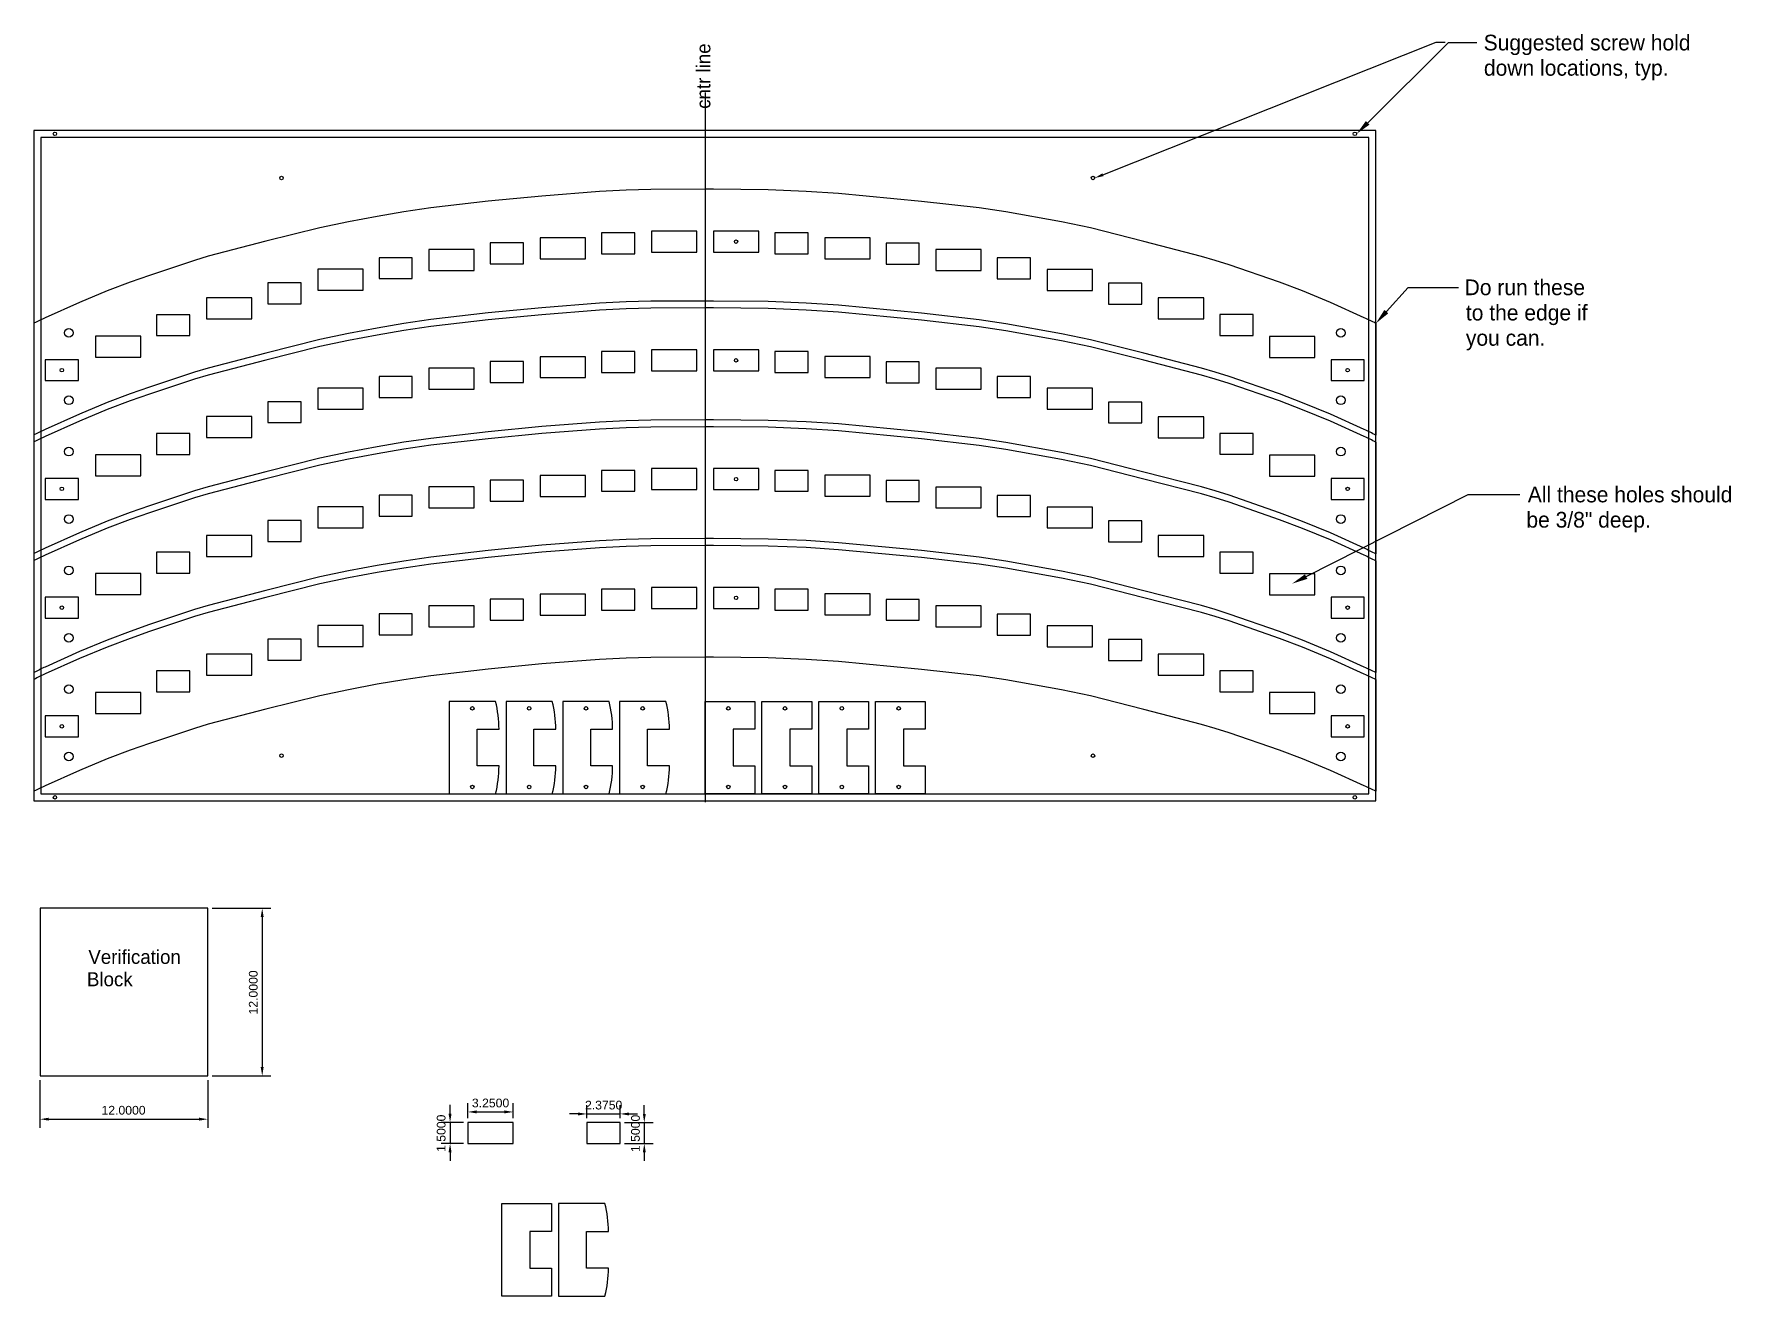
# Model space of a CAD drawing. Extents: x 56 to 177, y -48 to 42.
import ezdxf

# ---------------------------------------------------------------- set-up
doc = ezdxf.new("R2010")
doc.units = 0
doc.layers.get('DEFPOINTS').update_dxf_attribs({"linetype": 'CONTINUOUS'})
for name, color, linetype in [('CUT_OUTS', 192, 'CONTINUOUS'), ('DIMS', 7, 'CONTINUOUS'), ('DRILL_HOLES', 96, 'CONTINUOUS'), ('PLYWOOD', 6, 'CONTINUOUS'), ('SCAFFOLD', 12, 'CONTINUOUS'), ('SREW_HOLD_DOWNS', 4, 'CONTINUOUS')]:
    doc.layers.add(name, color=color, linetype=linetype)
doc.styles.add('ARIAL', font='arial.ttf')
doc.dimstyles.new('INCH_DECIMAL', dxfattribs={"dimscale": 5, "dimtxt": 0.125, "dimasz": 0.125, "dimexe": 0.125, "dimexo": 0.0625, "dimgap": 0.0625, "dimtad": 1, "dimtoh": 1, "dimzin": 1, "dimcen": 0.25, "dimazin": 3, "dimtfac": 1, "dimtix": 1, "dimtmove": 0, "dimatfit": 3})

# ---------------------------------------------------------------- blocks, each defined once
blk = doc.blocks.new('*X7')
at = {"layer": 'DIMS', "linetype": 'CONTINUOUS'}
for s, p in [('Verification', (59.63, -24.5)), ('Block', (59.53, -26.1))]:
    blk.add_text(s, height=1, dxfattribs=at).set_placement(p)
blk = doc.blocks.new('*D1')
at = {"layer": 'DEFPOINTS', "color": 0}
for p in [(56.17, -32.52), (68.17, -32.52), (68.17, -35.62)]:
    blk.add_point(p, dxfattribs=at)
at = {"layer": 'DIMS', "color": 0}
for p, q in [((56.17, -32.83), (56.17, -36.24)), ((68.17, -32.83), (68.17, -36.24)), ((56.8, -35.62), (67.55, -35.62))]:
    blk.add_line(p, q, dxfattribs=at)
for points in [[(56.8, -35.51), (56.8, -35.72), (56.17, -35.62)], [(67.55, -35.72), (67.55, -35.51), (68.17, -35.62)]]:
    blk.add_solid(points, dxfattribs=at)
at = {"layer": 'DIMS', "color": 0, "linetype": 'CONTINUOUS', "style": 'ARIAL'}
blk.add_text('12.0000', height=0.625, dxfattribs=at).set_placement((60.57, -35.29))
blk = doc.blocks.new('*D2')
at = {"layer": 'DEFPOINTS', "color": 0}
for p in [(68.17, -20.52), (68.17, -32.52), (72.07, -32.52)]:
    blk.add_point(p, dxfattribs=at)
at = {"layer": 'DIMS', "color": 0}
for p, q in [((68.48, -20.52), (72.69, -20.52)), ((72.07, -21.14), (72.07, -31.89)), ((68.48, -32.52), (72.69, -32.52))]:
    blk.add_line(p, q, dxfattribs=at)
for points in [[(72.17, -21.14), (71.96, -21.14), (72.07, -20.52)], [(71.96, -31.89), (72.17, -31.89), (72.07, -32.52)]]:
    blk.add_solid(points, dxfattribs=at)
at = {"layer": 'DIMS', "color": 0, "linetype": 'CONTINUOUS', "style": 'ARIAL'}
blk.add_text('12.0000', height=0.625, rotation=90, dxfattribs=at).set_placement((71.74, -28.12))
blk = doc.blocks.new('*D3')
at = {"layer": 'DEFPOINTS', "color": 0}
for p in [(97.67, -35.86), (97.67, -37.36), (99.4, -37.36)]:
    blk.add_point(p, dxfattribs=at)
at = {"layer": 'DIMS', "color": 0}
for p, q in [((99.4, -35.24), (99.4, -34.61)), ((97.99, -35.86), (100.03, -35.86)), ((99.4, -35.86), (99.4, -37.36)), ((97.99, -37.36), (100.03, -37.36)), ((99.4, -37.98), (99.4, -38.61))]:
    blk.add_line(p, q, dxfattribs=at)
for points in [[(99.3, -35.24), (99.51, -35.24), (99.4, -35.86)], [(99.51, -37.98), (99.3, -37.98), (99.4, -37.36)]]:
    blk.add_solid(points, dxfattribs=at)
at = {"layer": 'DIMS', "color": 0, "linetype": 'CONTINUOUS', "style": 'ARIAL'}
blk.add_text('1.5000', height=0.625, rotation=90, dxfattribs=at).set_placement((99.08, -37.97))
blk = doc.blocks.new('*D4')
at = {"layer": 'DEFPOINTS', "color": 0}
for p in [(95.3, -35.86), (97.67, -35.24), (97.67, -35.86)]:
    blk.add_point(p, dxfattribs=at)
at = {"layer": 'DIMS', "color": 0}
for p, q in [((95.3, -35.55), (95.3, -34.62)), ((97.67, -35.55), (97.67, -34.62)), ((94.67, -35.24), (94.05, -35.24)), ((95.3, -35.24), (97.67, -35.24)), ((98.3, -35.24), (98.92, -35.24))]:
    blk.add_line(p, q, dxfattribs=at)
for points in [[(94.67, -35.35), (94.67, -35.14), (95.3, -35.24)], [(98.3, -35.14), (98.3, -35.35), (97.67, -35.24)]]:
    blk.add_solid(points, dxfattribs=at)
at = {"layer": 'DIMS', "color": 0, "linetype": 'CONTINUOUS', "style": 'ARIAL'}
blk.add_text('2.3750', height=0.625, dxfattribs=at).set_placement((95.16, -34.92))
blk = doc.blocks.new('*D5')
at = {"layer": 'DEFPOINTS', "color": 0}
for p in [(86.78, -35.85), (85.51, -37.35), (86.78, -37.35)]:
    blk.add_point(p, dxfattribs=at)
at = {"layer": 'DIMS', "color": 0}
for p, q in [((85.51, -35.23), (85.51, -34.6)), ((86.47, -35.85), (84.88, -35.85)), ((85.51, -35.85), (85.51, -37.35)), ((86.47, -37.35), (84.88, -37.35)), ((85.51, -37.98), (85.51, -38.6))]:
    blk.add_line(p, q, dxfattribs=at)
for points in [[(85.4, -35.23), (85.61, -35.23), (85.51, -35.85)], [(85.61, -37.98), (85.4, -37.98), (85.51, -37.35)]]:
    blk.add_solid(points, dxfattribs=at)
at = {"layer": 'DIMS', "color": 0, "linetype": 'CONTINUOUS', "style": 'ARIAL'}
blk.add_text('1.5000', height=0.625, rotation=90, dxfattribs=at).set_placement((85.18, -37.96))
blk = doc.blocks.new('*D6')
at = {"layer": 'DEFPOINTS', "color": 0}
for p in [(90.03, -35.1), (86.78, -35.85), (90.03, -35.85)]:
    blk.add_point(p, dxfattribs=at)
at = {"layer": 'DIMS', "color": 0}
for p, q in [((86.78, -35.54), (86.78, -34.47)), ((87.4, -35.1), (89.4, -35.1)), ((90.03, -35.54), (90.03, -34.47))]:
    blk.add_line(p, q, dxfattribs=at)
for points in [[(87.4, -34.99), (87.4, -35.2), (86.78, -35.1)], [(89.4, -35.2), (89.4, -34.99), (90.03, -35.1)]]:
    blk.add_solid(points, dxfattribs=at)
at = {"layer": 'DIMS', "color": 0, "linetype": 'CONTINUOUS', "style": 'ARIAL'}
blk.add_text('3.2500', height=0.625, dxfattribs=at).set_placement((87.07, -34.77))
blk = doc.blocks.new('*X8')
at = {"layer": 'DIMS'}
for p, q in [((151.16, 35.71), (156.94, 41.45)), ((156.94, 41.45), (158.96, 41.45))]:
    blk.add_line(p, q, dxfattribs=at)
at = {"layer": 'DIMS', "extrusion": (0, 0, -1)}
blk.add_solid([(-151.03, 35.84), (-150.36, 34.92), (-151.29, 35.58)], dxfattribs=at)
blk = doc.blocks.new('*X9')
at = {"layer": 'DIMS', "linetype": 'CONTINUOUS'}
for s, p in [('Suggested screw hold', (159.45, 40.89)), ('down locations, typ.', (159.47, 39.08))]:
    blk.add_text(s, height=1.125, dxfattribs=at).set_placement(p)
blk = doc.blocks.new('*X10')
at = {"layer": 'DIMS'}
for p, q in [((146.76, 3.23), (158.34, 9.1)), ((158.34, 9.1), (162.05, 9.1))]:
    blk.add_line(p, q, dxfattribs=at)
at = {"layer": 'DIMS', "extrusion": (0, 0, -1)}
blk.add_solid([(-146.67, 3.39), (-145.75, 2.72), (-146.84, 3.06)], dxfattribs=at)
blk = doc.blocks.new('*X11')
at = {"layer": 'DIMS', "linetype": 'CONTINUOUS'}
for s, p in [('All these holes should', (162.61, 8.54)), ('be 3/8" deep.', (162.51, 6.73))]:
    blk.add_text(s, height=1.125, dxfattribs=at).set_placement(p)
blk = doc.blocks.new('*X12')
at = {"layer": 'DIMS'}
for p, q in [((152.49, 22.19), (154.05, 23.93)), ((154.05, 23.93), (157.65, 23.93))]:
    blk.add_line(p, q, dxfattribs=at)
at = {"layer": 'DIMS', "extrusion": (0, 0, -1)}
blk.add_solid([(-152.35, 22.32), (-151.74, 21.35), (-152.63, 22.07)], dxfattribs=at)
blk = doc.blocks.new('*X13')
at = {"layer": 'DIMS', "linetype": 'CONTINUOUS'}
for s, p in [('Do run these', (158.09, 23.37)), ('to the edge if', (158.18, 21.56)), ('you can.', (158.18, 19.75))]:
    blk.add_text(s, height=1.125, dxfattribs=at).set_placement(p)
blk = doc.blocks.new('*X14')
at = {"layer": 'DIMS'}
for p, q in [((132.21, 31.99), (156.06, 41.47)), ((156.06, 41.47), (156.69, 41.47))]:
    blk.add_line(p, q, dxfattribs=at)
at = {"layer": 'DIMS', "extrusion": (0, 0, -1)}
blk.add_solid([(-132.17, 32.09), (-131.63, 31.76), (-132.25, 31.89)], dxfattribs=at)

msp = doc.modelspace()

# ---------------------------------------------------------------- linework, layer by layer
at = {"layer": 'CUT_OUTS'}
for p, q in [((103.166, 27.952), (99.916, 27.952)), ((99.916, 27.952), (99.916, 26.451)), ((103.166, 26.451), (103.166, 27.952)), ((107.595, 27.952), (104.345, 27.952)), ((104.345, 27.952), (104.345, 26.451)), ((107.595, 26.451), (107.595, 27.952)), ((90.755, 27.115), (88.38, 27.115)), ((88.38, 27.115), (88.38, 25.615)), ((90.755, 25.615), (90.755, 27.115)), ((95.195, 27.467), (91.945, 27.467)), ((91.945, 27.467), (91.945, 25.967)), ((95.195, 25.967), (95.195, 27.467)), ((98.72, 27.828), (96.345, 27.828)), ((96.345, 27.828), (96.345, 26.328)), ((98.72, 26.328), (98.72, 27.828)), ((111.116, 27.828), (108.741, 27.828)), ((108.741, 27.828), (108.741, 26.328)), ((111.116, 26.328), (111.116, 27.828)), ((115.561, 27.48), (112.311, 27.48)), ((112.311, 27.48), (112.311, 25.98)), ((115.561, 25.98), (115.561, 27.48)), ((119.07, 27.096), (116.695, 27.096)), ((116.695, 27.096), (116.695, 25.596)), ((119.07, 25.596), (119.07, 27.096)), ((82.801, 26.053), (80.426, 26.053)), ((80.426, 26.053), (80.426, 24.553)), ((82.801, 24.553), (82.801, 26.053)), ((87.243, 26.639), (83.993, 26.639)), ((83.993, 26.639), (83.993, 25.139)), ((87.243, 25.139), (87.243, 26.639)), ((88.38, 25.615), (90.755, 25.615)), ((91.945, 25.967), (95.195, 25.967)), ((96.345, 26.328), (98.72, 26.328)), ((99.916, 26.451), (103.166, 26.451)), ((104.345, 26.451), (107.595, 26.451)), ((108.741, 26.328), (111.116, 26.328)), ((112.311, 25.98), (115.561, 25.98)), ((116.695, 25.596), (119.07, 25.596)), ((123.5, 26.635), (120.25, 26.635)), ((120.25, 26.635), (120.25, 25.135)), ((123.5, 25.135), (123.5, 26.635)), ((127.034, 26.036), (124.659, 26.036)), ((124.659, 26.036), (124.659, 24.536)), ((127.034, 24.536), (127.034, 26.036)), ((79.295, 25.22), (76.045, 25.22)), ((76.045, 25.22), (76.045, 23.72)), ((79.295, 23.72), (79.295, 25.22)), ((80.426, 24.553), (82.801, 24.553)), ((83.993, 25.139), (87.243, 25.139)), ((120.25, 25.135), (123.5, 25.135)), ((124.659, 24.536), (127.034, 24.536)), ((131.472, 25.206), (128.222, 25.206)), ((128.222, 25.206), (128.222, 23.706)), ((131.472, 23.706), (131.472, 25.206)), ((71.322, 23.174), (68.072, 23.174)), ((68.072, 23.174), (68.072, 21.674)), ((71.322, 21.674), (71.322, 23.174)), ((74.85, 24.245), (72.475, 24.245)), ((72.475, 24.245), (72.475, 22.745)), ((74.85, 22.745), (74.85, 24.245)), ((76.045, 23.72), (79.295, 23.72)), ((128.222, 23.706), (131.472, 23.706)), ((134.991, 24.221), (132.616, 24.221)), ((132.616, 24.221), (132.616, 22.721)), ((134.991, 22.721), (134.991, 24.221)), ((139.427, 23.169), (136.177, 23.169)), ((136.177, 23.169), (136.177, 21.668)), ((139.427, 21.668), (139.427, 23.169)), ((66.879, 21.972), (64.504, 21.972)), ((64.504, 21.972), (64.504, 20.472)), ((66.879, 20.472), (66.879, 21.972)), ((72.475, 22.745), (74.85, 22.745)), ((132.616, 22.721), (134.991, 22.721)), ((142.95, 21.977), (140.575, 21.977)), ((140.575, 21.977), (140.575, 20.477)), ((142.95, 20.477), (142.95, 21.977)), ((68.072, 21.674), (71.322, 21.674)), ((136.177, 21.668), (139.427, 21.668)), ((63.379, 20.434), (60.129, 20.434)), ((60.129, 20.434), (60.129, 18.934)), ((63.379, 18.934), (63.379, 20.434)), ((64.504, 20.472), (66.879, 20.472)), ((103.166, 19.452), (99.916, 19.452)), ((99.916, 19.452), (99.916, 17.951)), ((103.166, 17.951), (103.166, 19.452)), ((107.595, 19.452), (104.345, 19.452)), ((104.345, 19.452), (104.345, 17.951)), ((107.595, 17.951), (107.595, 19.452)), ((140.575, 20.477), (142.95, 20.477)), ((147.378, 20.418), (144.128, 20.418)), ((144.128, 20.418), (144.128, 18.918)), ((147.378, 18.918), (147.378, 20.418)), ((58.92, 18.752), (56.545, 18.752)), ((56.545, 18.752), (56.545, 17.252)), ((58.92, 17.252), (58.92, 18.752)), ((60.129, 18.934), (63.379, 18.934)), ((90.755, 18.615), (88.38, 18.615)), ((88.38, 18.615), (88.38, 17.115)), ((90.755, 17.115), (90.755, 18.615)), ((95.195, 18.967), (91.945, 18.967)), ((91.945, 18.967), (91.945, 17.467)), ((95.195, 17.467), (95.195, 18.967)), ((98.72, 19.328), (96.345, 19.328)), ((96.345, 19.328), (96.345, 17.828)), ((98.72, 17.828), (98.72, 19.328)), ((111.116, 19.328), (108.741, 19.328)), ((108.741, 19.328), (108.741, 17.828)), ((111.116, 17.828), (111.116, 19.328)), ((115.561, 18.98), (112.311, 18.98)), ((112.311, 18.98), (112.311, 17.48)), ((115.561, 17.48), (115.561, 18.98)), ((119.07, 18.596), (116.695, 18.596)), ((116.695, 18.596), (116.695, 17.096)), ((119.07, 17.096), (119.07, 18.596)), ((144.128, 18.918), (147.378, 18.918)), ((150.907, 18.751), (148.532, 18.751)), ((148.532, 18.751), (148.532, 17.251)), ((150.907, 17.251), (150.907, 18.751)), ((56.545, 17.252), (58.92, 17.252)), ((82.801, 17.553), (80.426, 17.553)), ((80.426, 17.553), (80.426, 16.053)), ((82.801, 16.053), (82.801, 17.553)), ((87.243, 18.139), (83.993, 18.139)), ((83.993, 18.139), (83.993, 16.639)), ((87.243, 16.639), (87.243, 18.139)), ((88.38, 17.115), (90.755, 17.115)), ((91.945, 17.467), (95.195, 17.467)), ((96.345, 17.828), (98.72, 17.828)), ((99.916, 17.951), (103.166, 17.951)), ((104.345, 17.951), (107.595, 17.951)), ((108.741, 17.828), (111.116, 17.828)), ((112.311, 17.48), (115.561, 17.48)), ((116.695, 17.096), (119.07, 17.096)), ((123.5, 18.135), (120.25, 18.135)), ((120.25, 18.135), (120.25, 16.635)), ((123.5, 16.635), (123.5, 18.135)), ((127.034, 17.536), (124.659, 17.536)), ((124.659, 17.536), (124.659, 16.036)), ((127.034, 16.036), (127.034, 17.536)), ((148.532, 17.251), (150.907, 17.251)), ((79.295, 16.72), (76.045, 16.72)), ((76.045, 16.72), (76.045, 15.22)), ((79.295, 15.22), (79.295, 16.72)), ((80.426, 16.053), (82.801, 16.053)), ((83.993, 16.639), (87.243, 16.639)), ((120.25, 16.635), (123.5, 16.635)), ((124.659, 16.036), (127.034, 16.036)), ((131.472, 16.706), (128.222, 16.706)), ((128.222, 16.706), (128.222, 15.206)), ((131.472, 15.206), (131.472, 16.706)), ((71.322, 14.674), (68.072, 14.674)), ((68.072, 14.674), (68.072, 13.174)), ((71.322, 13.174), (71.322, 14.674)), ((74.85, 15.745), (72.475, 15.745)), ((72.475, 15.745), (72.475, 14.245)), ((74.85, 14.245), (74.85, 15.745)), ((76.045, 15.22), (79.295, 15.22)), ((128.222, 15.206), (131.472, 15.206)), ((134.991, 15.721), (132.616, 15.721)), ((132.616, 15.721), (132.616, 14.221)), ((134.991, 14.221), (134.991, 15.721)), ((139.427, 14.669), (136.177, 14.669)), ((136.177, 14.669), (136.177, 13.168)), ((139.427, 13.168), (139.427, 14.669)), ((66.879, 13.472), (64.504, 13.472)), ((64.504, 13.472), (64.504, 11.972)), ((66.879, 11.972), (66.879, 13.472)), ((72.475, 14.245), (74.85, 14.245)), ((132.616, 14.221), (134.991, 14.221)), ((142.95, 13.477), (140.575, 13.477)), ((140.575, 13.477), (140.575, 11.977)), ((142.95, 11.977), (142.95, 13.477)), ((68.072, 13.174), (71.322, 13.174)), ((136.177, 13.168), (139.427, 13.168)), ((63.379, 11.934), (60.129, 11.934)), ((60.129, 11.934), (60.129, 10.434)), ((63.379, 10.434), (63.379, 11.934)), ((64.504, 11.972), (66.879, 11.972)), ((103.166, 10.952), (99.916, 10.952)), ((99.916, 10.952), (99.916, 9.451)), ((103.166, 9.451), (103.166, 10.952)), ((107.595, 10.952), (104.345, 10.952)), ((104.345, 10.952), (104.345, 9.451)), ((107.595, 9.451), (107.595, 10.952)), ((140.575, 11.977), (142.95, 11.977)), ((147.378, 11.918), (144.128, 11.918)), ((144.128, 11.918), (144.128, 10.418)), ((147.378, 10.418), (147.378, 11.918)), ((58.92, 10.252), (56.545, 10.252)), ((56.545, 10.252), (56.545, 8.752)), ((58.92, 8.752), (58.92, 10.252)), ((60.129, 10.434), (63.379, 10.434)), ((90.755, 10.115), (88.38, 10.115)), ((88.38, 10.115), (88.38, 8.615)), ((90.755, 8.615), (90.755, 10.115)), ((95.195, 10.467), (91.945, 10.467)), ((91.945, 10.467), (91.945, 8.967)), ((95.195, 8.967), (95.195, 10.467)), ((98.72, 10.828), (96.345, 10.828)), ((96.345, 10.828), (96.345, 9.328)), ((98.72, 9.328), (98.72, 10.828)), ((111.116, 10.828), (108.741, 10.828)), ((108.741, 10.828), (108.741, 9.328)), ((111.116, 9.328), (111.116, 10.828)), ((115.561, 10.48), (112.311, 10.48)), ((112.311, 10.48), (112.311, 8.98)), ((115.561, 8.98), (115.561, 10.48)), ((119.07, 10.096), (116.695, 10.096)), ((116.695, 10.096), (116.695, 8.596)), ((119.07, 8.596), (119.07, 10.096)), ((144.128, 10.418), (147.378, 10.418)), ((150.907, 10.251), (148.532, 10.251)), ((148.532, 10.251), (148.532, 8.751)), ((150.907, 8.751), (150.907, 10.251)), ((56.545, 8.752), (58.92, 8.752)), ((82.801, 9.053), (80.426, 9.053)), ((80.426, 9.053), (80.426, 7.553)), ((82.801, 7.553), (82.801, 9.053)), ((87.243, 9.639), (83.993, 9.639)), ((83.993, 9.639), (83.993, 8.139)), ((87.243, 8.139), (87.243, 9.639)), ((88.38, 8.615), (90.755, 8.615)), ((91.945, 8.967), (95.195, 8.967)), ((96.345, 9.328), (98.72, 9.328)), ((99.916, 9.451), (103.166, 9.451)), ((104.345, 9.451), (107.595, 9.451)), ((108.741, 9.328), (111.116, 9.328)), ((112.311, 8.98), (115.561, 8.98)), ((116.695, 8.596), (119.07, 8.596)), ((123.5, 9.635), (120.25, 9.635)), ((120.25, 9.635), (120.25, 8.135)), ((123.5, 8.135), (123.5, 9.635)), ((127.034, 9.036), (124.659, 9.036)), ((124.659, 9.036), (124.659, 7.536)), ((127.034, 7.536), (127.034, 9.036)), ((148.532, 8.751), (150.907, 8.751)), ((79.295, 8.22), (76.045, 8.22)), ((76.045, 8.22), (76.045, 6.72)), ((79.295, 6.72), (79.295, 8.22)), ((80.426, 7.553), (82.801, 7.553)), ((83.993, 8.139), (87.243, 8.139)), ((120.25, 8.135), (123.5, 8.135)), ((124.659, 7.536), (127.034, 7.536)), ((131.472, 8.206), (128.222, 8.206)), ((128.222, 8.206), (128.222, 6.706)), ((131.472, 6.706), (131.472, 8.206)), ((71.322, 6.174), (68.072, 6.174)), ((68.072, 6.174), (68.072, 4.674)), ((71.322, 4.674), (71.322, 6.174)), ((74.85, 7.245), (72.475, 7.245)), ((72.475, 7.245), (72.475, 5.745)), ((74.85, 5.745), (74.85, 7.245)), ((76.045, 6.72), (79.295, 6.72)), ((128.222, 6.706), (131.472, 6.706)), ((134.991, 7.221), (132.616, 7.221)), ((132.616, 7.221), (132.616, 5.721)), ((134.991, 5.721), (134.991, 7.221)), ((139.427, 6.169), (136.177, 6.169)), ((136.177, 6.169), (136.177, 4.668)), ((139.427, 4.668), (139.427, 6.169)), ((66.879, 4.972), (64.504, 4.972)), ((64.504, 4.972), (64.504, 3.472)), ((66.879, 3.472), (66.879, 4.972)), ((72.475, 5.745), (74.85, 5.745)), ((132.616, 5.721), (134.991, 5.721)), ((142.95, 4.977), (140.575, 4.977)), ((140.575, 4.977), (140.575, 3.477)), ((142.95, 3.477), (142.95, 4.977)), ((68.072, 4.674), (71.322, 4.674)), ((136.177, 4.668), (139.427, 4.668)), ((63.379, 3.434), (60.129, 3.434)), ((60.129, 3.434), (60.129, 1.934)), ((63.379, 1.934), (63.379, 3.434)), ((64.504, 3.472), (66.879, 3.472)), ((103.166, 2.452), (99.916, 2.452)), ((99.916, 2.452), (99.916, 0.951)), ((103.166, 0.951), (103.166, 2.452)), ((107.595, 2.452), (104.345, 2.452)), ((104.345, 2.452), (104.345, 0.951)), ((107.595, 0.951), (107.595, 2.452)), ((140.575, 3.477), (142.95, 3.477)), ((147.378, 3.418), (144.128, 3.418)), ((144.128, 3.418), (144.128, 1.918)), ((147.378, 1.918), (147.378, 3.418)), ((58.92, 1.752), (56.545, 1.752)), ((56.545, 1.752), (56.545, 0.252)), ((58.92, 0.252), (58.92, 1.752)), ((60.129, 1.934), (63.379, 1.934)), ((90.755, 1.615), (88.38, 1.615)), ((88.38, 1.615), (88.38, 0.115)), ((90.755, 0.115), (90.755, 1.615)), ((95.195, 1.967), (91.945, 1.967)), ((91.945, 1.967), (91.945, 0.467)), ((95.195, 0.467), (95.195, 1.967)), ((98.72, 2.328), (96.345, 2.328)), ((96.345, 2.328), (96.345, 0.828)), ((98.72, 0.828), (98.72, 2.328)), ((111.116, 2.328), (108.741, 2.328)), ((108.741, 2.328), (108.741, 0.828)), ((111.116, 0.828), (111.116, 2.328)), ((115.561, 1.98), (112.311, 1.98)), ((112.311, 1.98), (112.311, 0.48)), ((115.561, 0.48), (115.561, 1.98)), ((119.07, 1.596), (116.695, 1.596)), ((116.695, 1.596), (116.695, 0.096)), ((119.07, 0.096), (119.07, 1.596)), ((144.128, 1.918), (147.378, 1.918)), ((150.907, 1.751), (148.532, 1.751)), ((148.532, 1.751), (148.532, 0.251)), ((150.907, 0.251), (150.907, 1.751)), ((56.545, 0.252), (58.92, 0.252)), ((82.801, 0.553), (80.426, 0.553)), ((80.426, 0.553), (80.426, -0.947)), ((82.801, -0.947), (82.801, 0.553)), ((87.243, 1.139), (83.993, 1.139)), ((83.993, 1.139), (83.993, -0.361)), ((87.243, -0.361), (87.243, 1.139)), ((88.38, 0.115), (90.755, 0.115)), ((91.945, 0.467), (95.195, 0.467)), ((96.345, 0.828), (98.72, 0.828)), ((99.916, 0.951), (103.166, 0.951)), ((104.345, 0.951), (107.595, 0.951)), ((108.741, 0.828), (111.116, 0.828)), ((112.311, 0.48), (115.561, 0.48)), ((116.695, 0.096), (119.07, 0.096)), ((123.5, 1.135), (120.25, 1.135)), ((120.25, 1.135), (120.25, -0.365)), ((123.5, -0.365), (123.5, 1.135)), ((127.034, 0.536), (124.659, 0.536)), ((124.659, 0.536), (124.659, -0.964)), ((127.034, -0.964), (127.034, 0.536)), ((148.532, 0.251), (150.907, 0.251)), ((79.295, -0.28), (76.045, -0.28)), ((76.045, -0.28), (76.045, -1.78)), ((79.295, -1.78), (79.295, -0.28)), ((80.426, -0.947), (82.801, -0.947)), ((83.993, -0.361), (87.243, -0.361)), ((120.25, -0.365), (123.5, -0.365)), ((124.659, -0.964), (127.034, -0.964)), ((131.472, -0.294), (128.222, -0.294)), ((128.222, -0.294), (128.222, -1.794)), ((131.472, -1.794), (131.472, -0.294)), ((71.322, -2.326), (68.072, -2.326)), ((68.072, -2.326), (68.072, -3.826)), ((71.322, -3.826), (71.322, -2.326)), ((74.85, -1.255), (72.475, -1.255)), ((72.475, -1.255), (72.475, -2.755)), ((74.85, -2.755), (74.85, -1.255)), ((76.045, -1.78), (79.295, -1.78)), ((128.222, -1.794), (131.472, -1.794)), ((134.991, -1.279), (132.616, -1.279)), ((132.616, -1.279), (132.616, -2.779)), ((134.991, -2.779), (134.991, -1.279)), ((139.427, -2.331), (136.177, -2.331)), ((136.177, -2.331), (136.177, -3.832)), ((139.427, -3.832), (139.427, -2.331)), ((66.879, -3.528), (64.504, -3.528)), ((64.504, -3.528), (64.504, -5.028)), ((66.879, -5.028), (66.879, -3.528)), ((72.475, -2.755), (74.85, -2.755)), ((132.616, -2.779), (134.991, -2.779)), ((142.95, -3.523), (140.575, -3.523)), ((140.575, -3.523), (140.575, -5.023)), ((142.95, -5.023), (142.95, -3.523)), ((68.072, -3.826), (71.322, -3.826)), ((136.177, -3.832), (139.427, -3.832)), ((63.379, -5.066), (60.129, -5.066)), ((60.129, -5.066), (60.129, -6.566)), ((63.379, -6.566), (63.379, -5.066)), ((64.504, -5.028), (66.879, -5.028)), ((140.575, -5.023), (142.95, -5.023)), ((147.378, -5.082), (144.128, -5.082)), ((144.128, -5.082), (144.128, -6.582)), ((147.378, -6.582), (147.378, -5.082)), ((58.92, -6.748), (56.545, -6.748)), ((56.545, -6.748), (56.545, -8.248)), ((58.92, -8.248), (58.92, -6.748)), ((60.129, -6.566), (63.379, -6.566)), ((144.128, -6.582), (147.378, -6.582)), ((150.907, -6.749), (148.532, -6.749)), ((148.532, -6.749), (148.532, -8.249)), ((150.907, -8.249), (150.907, -6.749)), ((56.545, -8.248), (58.92, -8.248)), ((148.532, -8.249), (150.907, -8.249))]:
    msp.add_line(p, q, dxfattribs=at)
at = {"layer": 'DIMS'}
for p, q in [((92.084, 30.468), (88.243, 30.094)), ((96.207, 30.788), (92.084, 30.468)), ((98.107, 30.882), (96.207, 30.788)), ((99.863, 30.931), (98.107, 30.882)), ((103.756, 30.952), (99.863, 30.931)), ((104.345, 30.952), (103.756, 30.952)), ((108.272, 30.91), (104.345, 30.952)), ((110.977, 30.801), (108.272, 30.91)), ((113.302, 30.65), (110.977, 30.801)), ((119.223, 30.083), (113.302, 30.65)), ((82.21, 29.339), (80.291, 29.012)), ((84.13, 29.621), (82.21, 29.339)), ((88.243, 30.094), (84.13, 29.621)), ((123.351, 29.612), (119.223, 30.083)), ((125.267, 29.328), (123.351, 29.612)), ((129.252, 28.613), (125.267, 29.328)), ((76.18, 28.196), (72.336, 27.229)), ((78.236, 28.628), (76.18, 28.196)), ((80.291, 29.012), (78.236, 28.628)), ((131.319, 28.18), (129.252, 28.613)), ((135.144, 27.21), (131.319, 28.18)), ((72.336, 27.229), (68.211, 26.152)), ((139.275, 26.145), (135.144, 27.21)), ((67.231, 25.861), (64.005, 24.788)), ((68.211, 26.152), (67.231, 25.861)), ((140.252, 25.858), (139.275, 26.145)), ((141.235, 25.546), (140.252, 25.858)), ((144.85, 24.298), (141.235, 25.546)), ((62.631, 24.303), (60.986, 23.681)), ((64.005, 24.788), (62.631, 24.303)), ((146.501, 23.673), (144.85, 24.298)), ((60.986, 23.681), (58.986, 22.854)), ((148.495, 22.846), (146.501, 23.673)), ((58.986, 22.854), (56.545, 21.752)), ((88.243, 22.094), (84.13, 21.621)), ((92.084, 22.468), (88.243, 22.094)), ((92.084, 21.968), (88.243, 21.594)), ((96.207, 22.788), (92.084, 22.468)), ((96.207, 22.288), (92.084, 21.968)), ((98.107, 22.882), (96.207, 22.788)), ((98.107, 22.382), (96.207, 22.288)), ((99.863, 22.931), (98.107, 22.882)), ((99.863, 22.431), (98.107, 22.382)), ((103.756, 22.952), (99.863, 22.931)), ((103.756, 22.452), (99.863, 22.431)), ((104.345, 22.952), (103.756, 22.952)), ((104.345, 22.452), (103.756, 22.452)), ((108.272, 22.91), (104.345, 22.952)), ((108.272, 22.41), (104.345, 22.452)), ((110.977, 22.801), (108.272, 22.91)), ((110.977, 22.301), (108.272, 22.41)), ((113.302, 22.65), (110.977, 22.801)), ((113.302, 22.15), (110.977, 22.301)), ((119.223, 22.083), (113.302, 22.65)), ((119.223, 21.583), (113.302, 22.15)), ((123.351, 21.612), (119.223, 22.083)), ((150.907, 21.751), (148.495, 22.846)), ((55.737, 21.368), (55.737, 13.368)), ((80.291, 21.012), (78.236, 20.628)), ((82.21, 21.339), (80.291, 21.012)), ((82.21, 20.839), (80.291, 20.512)), ((84.13, 21.621), (82.21, 21.339)), ((84.13, 21.121), (82.21, 20.839)), ((88.243, 21.594), (84.13, 21.121)), ((123.351, 21.112), (119.223, 21.583)), ((125.267, 21.328), (123.351, 21.612)), ((125.267, 20.828), (123.351, 21.112)), ((129.252, 20.613), (125.267, 21.328)), ((129.252, 20.113), (125.267, 20.828)), ((151.737, 21.354), (151.737, 13.354)), ((76.18, 20.196), (72.336, 19.229)), ((76.18, 19.696), (72.336, 18.729)), ((78.236, 20.628), (76.18, 20.196)), ((78.236, 20.128), (76.18, 19.696)), ((80.291, 20.512), (78.236, 20.128)), ((131.319, 20.18), (129.252, 20.613)), ((131.319, 19.68), (129.252, 20.113)), ((135.144, 19.21), (131.319, 20.18)), ((135.144, 18.71), (131.319, 19.68)), ((72.336, 19.229), (68.211, 18.152)), ((72.336, 18.729), (68.211, 17.652)), ((139.275, 18.145), (135.144, 19.21)), ((139.275, 17.645), (135.144, 18.71)), ((67.231, 17.861), (64.005, 16.788)), ((67.231, 17.361), (64.005, 16.288)), ((68.211, 18.152), (67.231, 17.861)), ((68.211, 17.652), (67.231, 17.361)), ((140.252, 17.858), (139.275, 18.145)), ((140.252, 17.358), (139.275, 17.645)), ((141.235, 17.546), (140.252, 17.858)), ((141.235, 17.046), (140.252, 17.358)), ((144.85, 16.298), (141.235, 17.546)), ((144.85, 15.798), (141.235, 17.046)), ((62.631, 16.303), (60.986, 15.681)), ((62.631, 15.803), (60.986, 15.181)), ((64.005, 16.788), (62.631, 16.303)), ((64.005, 16.288), (62.631, 15.803)), ((146.501, 15.673), (144.85, 16.298)), ((146.501, 15.173), (144.85, 15.798)), ((58.986, 14.854), (56.545, 13.752)), ((60.986, 15.681), (58.986, 14.854)), ((60.986, 15.181), (58.986, 14.354)), ((148.495, 14.846), (146.501, 15.673)), ((148.495, 14.346), (146.501, 15.173)), ((150.907, 13.751), (148.495, 14.846)), ((58.986, 14.354), (56.545, 13.252)), ((88.243, 13.594), (84.13, 13.121)), ((92.084, 13.968), (88.243, 13.594)), ((92.084, 13.468), (88.243, 13.094)), ((96.207, 14.288), (92.084, 13.968)), ((96.207, 13.788), (92.084, 13.468)), ((98.107, 14.382), (96.207, 14.288)), ((98.107, 13.882), (96.207, 13.788)), ((99.863, 14.431), (98.107, 14.382)), ((99.863, 13.931), (98.107, 13.882)), ((103.756, 14.452), (99.863, 14.431)), ((103.756, 13.952), (99.863, 13.931)), ((104.345, 14.452), (103.756, 14.452)), ((104.345, 13.952), (103.756, 13.952)), ((108.272, 14.41), (104.345, 14.452)), ((108.272, 13.91), (104.345, 13.952)), ((110.977, 14.301), (108.272, 14.41)), ((110.977, 13.801), (108.272, 13.91)), ((113.302, 14.15), (110.977, 14.301)), ((113.302, 13.65), (110.977, 13.801)), ((119.223, 13.583), (113.302, 14.15)), ((119.223, 13.083), (113.302, 13.65)), ((123.351, 13.112), (119.223, 13.583)), ((150.907, 13.251), (148.495, 14.346)), ((55.737, 12.868), (55.737, 4.868)), ((80.291, 12.512), (78.236, 12.128)), ((82.21, 12.839), (80.291, 12.512)), ((82.21, 12.339), (80.291, 12.012)), ((84.13, 13.121), (82.21, 12.839)), ((84.13, 12.621), (82.21, 12.339)), ((88.243, 13.094), (84.13, 12.621)), ((123.351, 12.612), (119.223, 13.083)), ((125.267, 12.828), (123.351, 13.112)), ((125.267, 12.328), (123.351, 12.612)), ((129.252, 12.113), (125.267, 12.828)), ((129.252, 11.613), (125.267, 12.328)), ((151.737, 12.854), (151.737, 4.854)), ((76.18, 11.696), (72.336, 10.729)), ((76.18, 11.196), (72.336, 10.229)), ((78.236, 12.128), (76.18, 11.696)), ((78.236, 11.628), (76.18, 11.196)), ((80.291, 12.012), (78.236, 11.628)), ((131.319, 11.68), (129.252, 12.113)), ((131.319, 11.18), (129.252, 11.613)), ((135.144, 10.71), (131.319, 11.68)), ((135.144, 10.21), (131.319, 11.18)), ((72.336, 10.729), (68.211, 9.652)), ((72.336, 10.229), (68.211, 9.152)), ((139.275, 9.645), (135.144, 10.71)), ((139.275, 9.145), (135.144, 10.21)), ((67.231, 9.361), (64.005, 8.288)), ((67.231, 8.861), (64.005, 7.788)), ((68.211, 9.652), (67.231, 9.361)), ((68.211, 9.152), (67.231, 8.861)), ((140.252, 9.358), (139.275, 9.645)), ((140.252, 8.858), (139.275, 9.145)), ((141.235, 9.046), (140.252, 9.358)), ((141.235, 8.546), (140.252, 8.858)), ((144.85, 7.798), (141.235, 9.046)), ((144.85, 7.298), (141.235, 8.546)), ((62.631, 7.803), (60.986, 7.181)), ((62.631, 7.303), (60.986, 6.681)), ((64.005, 8.288), (62.631, 7.803)), ((64.005, 7.788), (62.631, 7.303)), ((146.501, 7.173), (144.85, 7.798)), ((146.501, 6.673), (144.85, 7.298)), ((58.986, 6.354), (56.545, 5.252)), ((60.986, 7.181), (58.986, 6.354)), ((60.986, 6.681), (58.986, 5.854)), ((148.495, 6.346), (146.501, 7.173)), ((148.495, 5.846), (146.501, 6.673)), ((150.907, 5.251), (148.495, 6.346)), ((58.986, 5.854), (56.545, 4.752)), ((88.243, 5.094), (84.13, 4.621)), ((92.084, 5.468), (88.243, 5.094)), ((92.084, 4.968), (88.243, 4.594)), ((96.207, 5.788), (92.084, 5.468)), ((96.207, 5.288), (92.084, 4.968)), ((98.107, 5.882), (96.207, 5.788)), ((98.107, 5.382), (96.207, 5.288)), ((99.863, 5.931), (98.107, 5.882)), ((99.863, 5.431), (98.107, 5.382)), ((103.756, 5.952), (99.863, 5.931)), ((103.756, 5.452), (99.863, 5.431)), ((104.345, 5.952), (103.756, 5.952)), ((104.345, 5.452), (103.756, 5.452)), ((108.272, 5.91), (104.345, 5.952)), ((108.272, 5.41), (104.345, 5.452)), ((110.977, 5.801), (108.272, 5.91)), ((110.977, 5.301), (108.272, 5.41)), ((113.302, 5.65), (110.977, 5.801)), ((113.302, 5.15), (110.977, 5.301)), ((119.223, 5.083), (113.302, 5.65)), ((119.223, 4.583), (113.302, 5.15)), ((123.351, 4.612), (119.223, 5.083)), ((150.907, 4.751), (148.495, 5.846)), ((55.737, 4.368), (55.737, -3.632)), ((80.291, 4.012), (78.236, 3.628)), ((82.21, 4.339), (80.291, 4.012)), ((82.21, 3.839), (80.291, 3.512)), ((84.13, 4.621), (82.21, 4.339)), ((84.13, 4.121), (82.21, 3.839)), ((88.243, 4.594), (84.13, 4.121)), ((123.351, 4.112), (119.223, 4.583)), ((125.267, 4.328), (123.351, 4.612)), ((125.267, 3.828), (123.351, 4.112)), ((129.252, 3.613), (125.267, 4.328)), ((129.252, 3.113), (125.267, 3.828)), ((151.737, 4.354), (151.737, -3.646)), ((76.18, 3.196), (72.336, 2.229)), ((76.18, 2.696), (72.336, 1.729)), ((78.236, 3.628), (76.18, 3.196)), ((78.236, 3.128), (76.18, 2.696)), ((80.291, 3.512), (78.236, 3.128)), ((131.319, 3.18), (129.252, 3.613)), ((131.319, 2.68), (129.252, 3.113)), ((135.144, 2.21), (131.319, 3.18)), ((135.144, 1.71), (131.319, 2.68)), ((72.336, 2.229), (68.211, 1.152)), ((72.336, 1.729), (68.211, 0.652)), ((139.275, 1.145), (135.144, 2.21)), ((139.275, 0.645), (135.144, 1.71)), ((67.231, 0.861), (64.005, -0.212)), ((67.231, 0.361), (64.005, -0.712)), ((68.211, 1.152), (67.231, 0.861)), ((68.211, 0.652), (67.231, 0.361)), ((140.252, 0.858), (139.275, 1.145)), ((140.252, 0.358), (139.275, 0.645)), ((141.235, 0.546), (140.252, 0.858)), ((141.235, 0.046), (140.252, 0.358)), ((144.85, -0.702), (141.235, 0.546)), ((144.85, -1.202), (141.235, 0.046)), ((62.631, -0.697), (60.986, -1.319)), ((62.631, -1.197), (60.986, -1.819)), ((64.005, -0.212), (62.631, -0.697)), ((64.005, -0.712), (62.631, -1.197)), ((146.501, -1.327), (144.85, -0.702)), ((146.501, -1.827), (144.85, -1.202)), ((58.986, -2.146), (56.545, -3.248)), ((60.986, -1.319), (58.986, -2.146)), ((60.986, -1.819), (58.986, -2.646)), ((148.495, -2.154), (146.501, -1.327)), ((148.495, -2.654), (146.501, -1.827)), ((150.907, -3.249), (148.495, -2.154)), ((58.986, -2.646), (56.545, -3.748)), ((88.243, -3.406), (84.13, -3.879)), ((92.084, -3.032), (88.243, -3.406)), ((96.207, -2.712), (92.084, -3.032)), ((98.107, -2.618), (96.207, -2.712)), ((99.863, -2.569), (98.107, -2.618)), ((103.756, -2.548), (99.863, -2.569)), ((104.345, -2.548), (103.756, -2.548)), ((108.272, -2.59), (104.345, -2.548)), ((110.977, -2.699), (108.272, -2.59)), ((113.302, -2.85), (110.977, -2.699)), ((119.223, -3.417), (113.302, -2.85)), ((123.351, -3.888), (119.223, -3.417)), ((150.907, -3.749), (148.495, -2.654)), ((55.737, -4.132), (55.737, -12.132)), ((80.291, -4.488), (78.236, -4.872)), ((82.21, -4.161), (80.291, -4.488)), ((84.13, -3.879), (82.21, -4.161)), ((125.267, -4.172), (123.351, -3.888)), ((129.252, -4.887), (125.267, -4.172)), ((151.737, -4.146), (151.737, -12.146)), ((76.18, -5.304), (72.336, -6.271)), ((78.236, -4.872), (76.18, -5.304)), ((88.76, -5.708), (85.448, -5.708)), ((85.448, -5.708), (85.448, -12.333)), ((92.823, -5.708), (89.51, -5.708)), ((89.51, -5.708), (89.51, -12.333)), ((96.885, -5.708), (93.573, -5.708)), ((93.573, -5.708), (93.573, -12.333)), ((100.948, -5.708), (97.635, -5.708)), ((97.635, -5.708), (97.635, -12.333)), ((103.756, -12.333), (103.756, -5.708)), ((103.756, -5.708), (107.318, -5.708)), ((107.318, -5.708), (107.318, -7.708)), ((107.818, -12.333), (107.818, -5.708)), ((107.818, -5.708), (111.381, -5.708)), ((111.381, -5.708), (111.381, -7.708)), ((111.881, -12.333), (111.881, -5.708)), ((111.881, -5.708), (115.443, -5.708)), ((115.443, -5.708), (115.443, -7.708)), ((115.943, -12.333), (115.943, -5.708)), ((115.943, -5.708), (119.506, -5.708)), ((119.506, -5.708), (119.506, -7.708)), ((131.319, -5.32), (129.252, -4.887)), ((135.144, -6.29), (131.319, -5.32)), ((72.336, -6.271), (68.211, -7.348)), ((139.275, -7.355), (135.144, -6.29)), ((67.231, -7.639), (64.005, -8.712)), ((68.211, -7.348), (67.231, -7.639)), ((87.448, -10.333), (87.448, -7.708)), ((87.448, -7.708), (89.01, -7.708)), ((91.51, -10.333), (91.51, -7.708)), ((91.51, -7.708), (93.073, -7.708)), ((95.573, -10.333), (95.573, -7.708)), ((95.573, -7.708), (97.135, -7.708)), ((99.635, -10.333), (99.635, -7.708)), ((99.635, -7.708), (101.198, -7.708)), ((107.318, -7.708), (105.756, -7.708)), ((105.756, -7.708), (105.756, -10.333)), ((111.381, -7.708), (109.818, -7.708)), ((109.818, -7.708), (109.818, -10.333)), ((115.443, -7.708), (113.881, -7.708)), ((113.881, -7.708), (113.881, -10.333)), ((119.506, -7.708), (117.943, -7.708)), ((117.943, -7.708), (117.943, -10.333)), ((140.252, -7.642), (139.275, -7.355)), ((141.235, -7.954), (140.252, -7.642)), ((144.85, -9.202), (141.235, -7.954)), ((62.631, -9.197), (60.986, -9.819)), ((64.005, -8.712), (62.631, -9.197)), ((146.501, -9.827), (144.85, -9.202)), ((58.986, -10.646), (56.545, -11.748)), ((60.986, -9.819), (58.986, -10.646)), ((89.01, -10.333), (87.448, -10.333)), ((93.073, -10.333), (91.51, -10.333)), ((97.135, -10.333), (95.573, -10.333)), ((101.198, -10.333), (99.635, -10.333)), ((105.756, -10.333), (107.318, -10.333)), ((107.318, -10.333), (107.318, -12.333)), ((109.818, -10.333), (111.381, -10.333)), ((111.381, -10.333), (111.381, -12.333)), ((113.881, -10.333), (115.443, -10.333)), ((115.443, -10.333), (115.443, -12.333)), ((117.943, -10.333), (119.506, -10.333)), ((119.506, -10.333), (119.506, -12.333)), ((148.495, -10.654), (146.501, -9.827)), ((150.907, -11.749), (148.495, -10.654)), ((85.448, -12.333), (88.76, -12.333)), ((89.51, -12.333), (92.823, -12.333)), ((93.573, -12.333), (96.885, -12.333)), ((97.635, -12.333), (100.948, -12.333)), ((107.318, -12.333), (103.756, -12.333)), ((111.381, -12.333), (107.818, -12.333)), ((115.443, -12.333), (111.881, -12.333)), ((119.506, -12.333), (115.943, -12.333)), ((68.171, -20.516), (56.171, -20.516)), ((56.171, -20.516), (56.171, -32.516)), ((68.171, -32.516), (68.171, -20.516)), ((56.171, -32.516), (68.171, -32.516)), ((89.213, -48.28), (89.213, -41.655)), ((89.213, -41.655), (92.775, -41.655)), ((92.775, -41.655), (92.775, -43.655)), ((96.588, -41.655), (93.275, -41.655)), ((93.275, -41.655), (93.275, -48.28)), ((92.775, -43.655), (91.213, -43.655)), ((91.213, -43.655), (91.213, -46.28)), ((95.275, -46.28), (95.275, -43.655)), ((95.275, -43.655), (96.838, -43.655)), ((91.213, -46.28), (92.775, -46.28)), ((92.775, -46.28), (92.775, -48.28)), ((96.838, -46.28), (95.275, -46.28)), ((92.775, -48.28), (89.213, -48.28)), ((93.275, -48.28), (96.588, -48.28))]:
    msp.add_line(p, q, dxfattribs=at)
for centre, radius, start, end in [((99.449, -69.68), 100.998, 115.13778, 115.64548), ((110.436, -63.922), 94.751, 64.15793, 64.71404), ((99.449, -77.68), 100.998, 115.13778, 115.64548), ((110.436, -71.922), 94.751, 64.15793, 64.71404), ((99.449, -78.18), 100.998, 115.13778, 115.64548), ((110.436, -72.422), 94.751, 64.15793, 64.71404), ((99.449, -86.18), 100.998, 115.13778, 115.64548), ((110.436, -80.422), 94.751, 64.15793, 64.71404), ((99.449, -86.68), 100.998, 115.13778, 115.64548), ((110.436, -80.922), 94.751, 64.15793, 64.71404), ((99.449, -94.68), 100.998, 115.13778, 115.64548), ((110.436, -88.922), 94.751, 64.15793, 64.71404), ((99.449, -95.18), 100.998, 115.13778, 115.64548), ((110.436, -89.422), 94.751, 64.15793, 64.71404), ((80.885, -7.708), 8.125, 0, 14.25003), ((84.948, -7.708), 8.125, 0, 14.25003), ((89.01, -7.708), 8.125, 0, 14.25003), ((93.073, -7.708), 8.125, 0, 14.25003), ((80.885, -10.333), 8.125, 345.74997, 0), ((84.948, -10.333), 8.125, 345.74997, 0), ((89.01, -10.333), 8.125, 345.74997, 0), ((93.073, -10.333), 8.125, 345.74997, 0), ((99.449, -103.18), 100.998, 115.13778, 115.64548), ((110.436, -97.422), 94.751, 64.15793, 64.71404), ((88.713, -43.655), 8.125, 0, 14.25003), ((88.713, -46.28), 8.125, 345.74997, 0)]:
    msp.add_arc(centre, radius, start, end, dxfattribs=at)
at = {"layer": 'DRILL_HOLES'}
for centre in [(58.237, 20.669), (149.237, 20.669), (58.237, 15.844), (149.237, 15.844), (58.237, 12.169), (149.237, 12.169), (58.237, 7.344), (149.237, 7.344), (58.237, 3.669), (149.237, 3.669), (58.237, -1.156), (149.237, -1.156), (58.237, -4.831), (149.237, -4.831), (58.237, -9.656), (149.237, -9.656)]:
    msp.add_circle(centre, 0.312, dxfattribs=at)
at = {"layer": 'PLYWOOD'}
for p, q in [((151.737, 35.167), (55.737, 35.167)), ((55.737, 35.167), (55.737, -12.833)), ((151.237, 34.667), (56.237, 34.667)), ((56.237, 34.667), (56.237, -12.333)), ((151.237, -12.333), (151.237, 34.667)), ((151.737, -12.833), (151.737, 35.167)), ((55.737, -12.833), (151.737, -12.833)), ((56.237, -12.333), (151.237, -12.333))]:
    msp.add_line(p, q, dxfattribs=at)
at = {"layer": 'SCAFFOLD'}
for p, q in [((103.756, 37.887), (103.756, -12.92)), ((90.029, -35.853), (86.779, -35.853)), ((86.779, -35.853), (86.779, -37.353)), ((90.029, -37.353), (90.029, -35.853)), ((97.673, -35.86), (95.298, -35.86)), ((95.298, -35.86), (95.298, -37.36)), ((97.673, -37.36), (97.673, -35.86)), ((86.779, -37.353), (90.029, -37.353)), ((95.298, -37.36), (97.673, -37.36))]:
    msp.add_line(p, q, dxfattribs=at)
at = {"layer": 'SREW_HOLD_DOWNS'}
for centre in [(57.237, 34.917), (150.237, 34.917), (73.448, 31.758), (131.506, 31.758), (105.97, 27.202), (105.97, 18.702), (57.733, 18.002), (149.72, 18.001), (105.97, 10.202), (57.733, 9.502), (149.72, 9.501), (105.97, 1.702), (57.733, 1.002), (149.72, 1.001), (87.104, -6.208), (91.166, -6.208), (95.229, -6.208), (99.291, -6.208), (105.412, -6.208), (109.474, -6.208), (113.537, -6.208), (117.599, -6.208), (57.733, -7.498), (149.72, -7.499), (73.448, -9.597), (131.506, -9.597), (87.104, -11.833), (91.166, -11.833), (95.229, -11.833), (99.291, -11.833), (105.412, -11.833), (109.474, -11.833), (113.537, -11.833), (117.599, -11.833), (57.237, -12.583), (150.237, -12.583)]:
    msp.add_circle(centre, 0.125, dxfattribs=at)

# ---------------------------------------------------------------- block references
at = {"layer": 'DIMS'}
for name in ['*X14', '*X8', '*X9', '*X13', '*X12', '*X11', '*X10', '*X7']:
    msp.add_blockref(name, (0, 0), dxfattribs=at)

# ---------------------------------------------------------------- texts
at = {"layer": 'SCAFFOLD', "linetype": 'CONTINUOUS'}
msp.add_text('cntr line', height=1, rotation=90, dxfattribs=at).set_placement((104.13, 36.71))

# ---------------------------------------------------------------- dimensions: what is measured, and where the dimension line sits
at = {"layer": 'DIMS'}
for base, p1, p2, picture, middle in [((72.065, -32.516), (68.171, -20.516), (68.171, -32.516), '*D2', (71.434, -26.516)), ((85.509, -37.353), (86.779, -35.853), (86.779, -37.353), '*D5', (84.877, -36.603)), ((99.403, -37.36), (97.673, -35.86), (97.673, -37.36), '*D3', (98.771, -36.61))]:
    dim = msp.add_linear_dim(base=base, p1=p1, p2=p2, angle=90, dimstyle='INCH_DECIMAL', dxfattribs=at)
    dim.commit()
    dim.dimension.update_dxf_attribs({"geometry": picture, "text_midpoint": middle})
for base, p1, p2, picture, middle in [((68.171, -35.617), (56.171, -32.516), (68.171, -32.516), '*D1', (62.171, -34.986)), ((90.029, -35.097), (86.779, -35.853), (90.029, -35.853), '*D6', (88.404, -34.465)), ((97.67317, -35.24104), (95.29818, -35.86001), (97.67317, -35.86001), '*D4', (96.48568, -34.60947))]:
    dim = msp.add_linear_dim(base=base, p1=p1, p2=p2, dimstyle='INCH_DECIMAL', dxfattribs=at)
    dim.commit()
    dim.dimension.update_dxf_attribs({"geometry": picture, "text_midpoint": middle})

doc.saveas('drawing.dxf')
